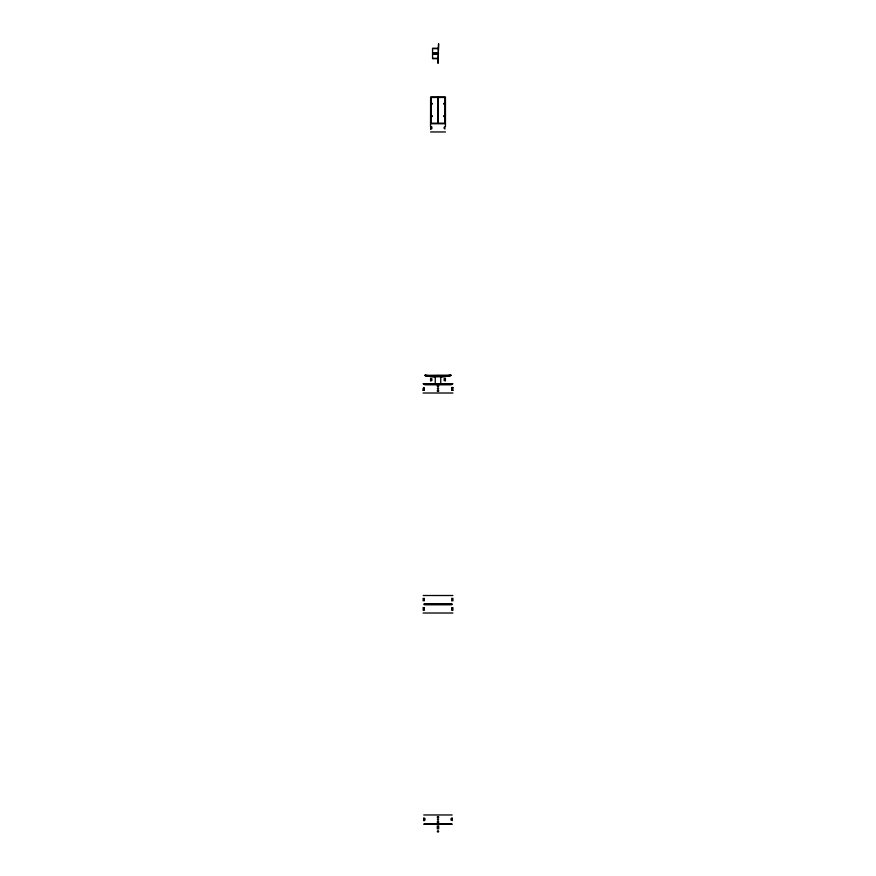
<?xml version="1.0" encoding="UTF-8"?>
<svg xmlns="http://www.w3.org/2000/svg" width="876" height="876" viewBox="0 0 876 876"><rect width="100%" height="100%" fill="white"/><g stroke="black" fill="none" stroke-linecap="round" stroke-linejoin="round"><path stroke-width="1.31" d="M423.699 389.459L423.699 388.484M430.674 127.819L430.554 129.144M452.257 609.816L452.246 608.24M424.323 599.896L424.323 599.25M424.323 609.225L424.323 608.546M451.677 388.615L451.677 389.283M451.677 818.961L451.677 819.695M423.152 600.06L423.097 600.892M423.152 609.367L423.097 610.189M444.767 379.22L444.767 379.987M452.235 818.742L452.29 818.031M423.754 389.579L423.645 390.236M431.233 379.965L431.233 379.286M424.302 600.345L424.269 600.87M424.302 609.652L424.269 610.178M451.698 388.21L451.731 387.619M451.698 818.644L451.731 818.053M424.991 820.133L424.991 818.545M451.009 818.534L451.009 820.133M423.743 609.926L423.699 609.17L423.645 610.189M444.099 127.348L444.099 128.356M452.903 387.575L452.903 390.236M423.097 390.236C422.429 386.874 425.156 387.291 424.258 390.236M452.903 598.231L452.903 600.98M452.903 607.539L452.903 610.287M452.29 387.597L452.235 388.451L452.355 387.597M423.71 820.692L423.71 818.009M451.742 598.231L451.742 600.98M451.742 607.539L451.742 610.287M424.258 820.692L424.258 818.009M425.09 375.497L450.91 375.465A14.925 2.595 0 0 1 440.935 376.768L440.738 376.768A14.662 2.584 0 0 1 435.273 376.768L435.076 376.757A14.925 2.595 0 0 1 425.101 375.497L450.899 375.333M431.211 380.293L431.123 380.863M444.8 378.903L444.877 378.312M431.879 128.619L431.857 126.932M444.143 378.618L444.143 380.589M431.857 380.611L431.868 378.651M445.424 378.333L445.424 380.863M430.565 380.907L430.576 378.322M444.888 126.615L444.888 129.101M431.101 129.144L431.112 126.593M431.101 103.434L432.426 103.423M431.101 115.884L432.426 115.873M444.899 104.014L443.584 104.025M444.899 116.464L443.584 116.475M432.415 104.025L431.112 104.014M432.415 116.475L431.112 116.464M443.574 103.423L444.899 103.434M443.574 115.873L444.899 115.884M437.748 830.875C436.018 832.452 439.982 832.441 438.252 830.875M437.518 375.519L438.482 375.519M438.197 375.716L437.967 375.727M438.033 48.246L432.558 48.246L432.558 58.703L438.033 58.703M432.558 48.64L438.033 48.64M432.558 52.702L438.033 52.702M432.558 53.48L438.58 53.48M432.558 54.246L438.033 54.246M432.558 58.309L438.033 58.309M437.661 97.477L431.156 97.477L431.091 123.198L444.844 123.198L444.909 97.477L438.339 97.477M431.101 123.746L444.844 123.746M430.554 131.958L445.435 131.958M423.086 383.71L452.914 383.71M423.666 384.257L437.671 384.257M438.329 384.257L452.235 384.257M424.783 384.805L437.682 384.805M438.318 384.805L451.217 384.805M451.753 387.466L452.914 387.466M437.365 388.364L438.635 388.364M423.086 390.346L424.247 390.346M451.753 390.346L452.914 390.346M423.086 393.006L452.914 393.006M423.207 595.505L452.881 595.505M424.378 603.717L451.72 603.717M423.765 604.254L452.334 604.254M424.378 604.801L451.72 604.801M423.086 613.014L452.914 613.014M423.732 814.965L452.158 814.965M437.365 819.607L438.635 819.607M424.28 823.714L437.704 823.714M438.296 823.714L451.622 823.714M423.699 824.261L452.301 824.261M444.877 380.863L444.8 380.293M431.123 378.322L431.211 378.903M430.554 126.571L430.663 127.491M423.71 387.531L423.754 388.112M423.645 387.531L423.765 388.287M451.731 390.17L451.698 389.601M424.269 598.319L424.312 598.91M424.269 607.626L424.312 608.218M452.355 390.192L452.301 389.272L452.29 390.214M452.29 820.648L452.235 819.936M423.645 607.605L423.776 608.875M423.71 607.605L423.776 608.721M423.097 598.275L423.152 599.151M423.097 607.583L423.152 608.459M452.301 389.163L452.301 388.429L452.29 389.021M445.457 126.483L445.457 96.929L438.339 96.929L438.339 122.114M440.738 375.497L440.738 383.71M438.679 825.718L438.679 829.014M437.661 122.114L437.661 96.929L430.598 96.929L430.543 126.483M437.321 825.718L437.321 829.014M435.262 375.497L435.262 383.71M437.661 386.929A1.807 1.807 0 0 1 437.485 385.254M438.515 385.254A1.807 1.807 0 0 1 438.339 386.929M437.485 391.462A1.807 1.807 0 0 1 437.661 389.787M438.339 389.787A1.807 1.807 0 0 1 438.515 391.462M437.661 818.184A1.807 1.807 0 0 1 437.485 816.509M438.515 816.509A1.807 1.807 0 0 1 438.339 818.184M437.485 822.717A1.807 1.807 0 0 1 437.661 821.042M438.339 821.042A1.807 1.807 0 0 1 438.515 822.717M450.888 375.497A14.925 2.595 0 0 1 440.738 376.768M435.043 376.768A14.925 2.595 0 0 1 424.871 375.486M450.921 374.961A14.914 2.584 0 0 1 438 376.264A14.914 2.584 0 0 1 425.079 374.961M438.58 43.8L438.033 63.149L438.58 43.8"/></g></svg>
